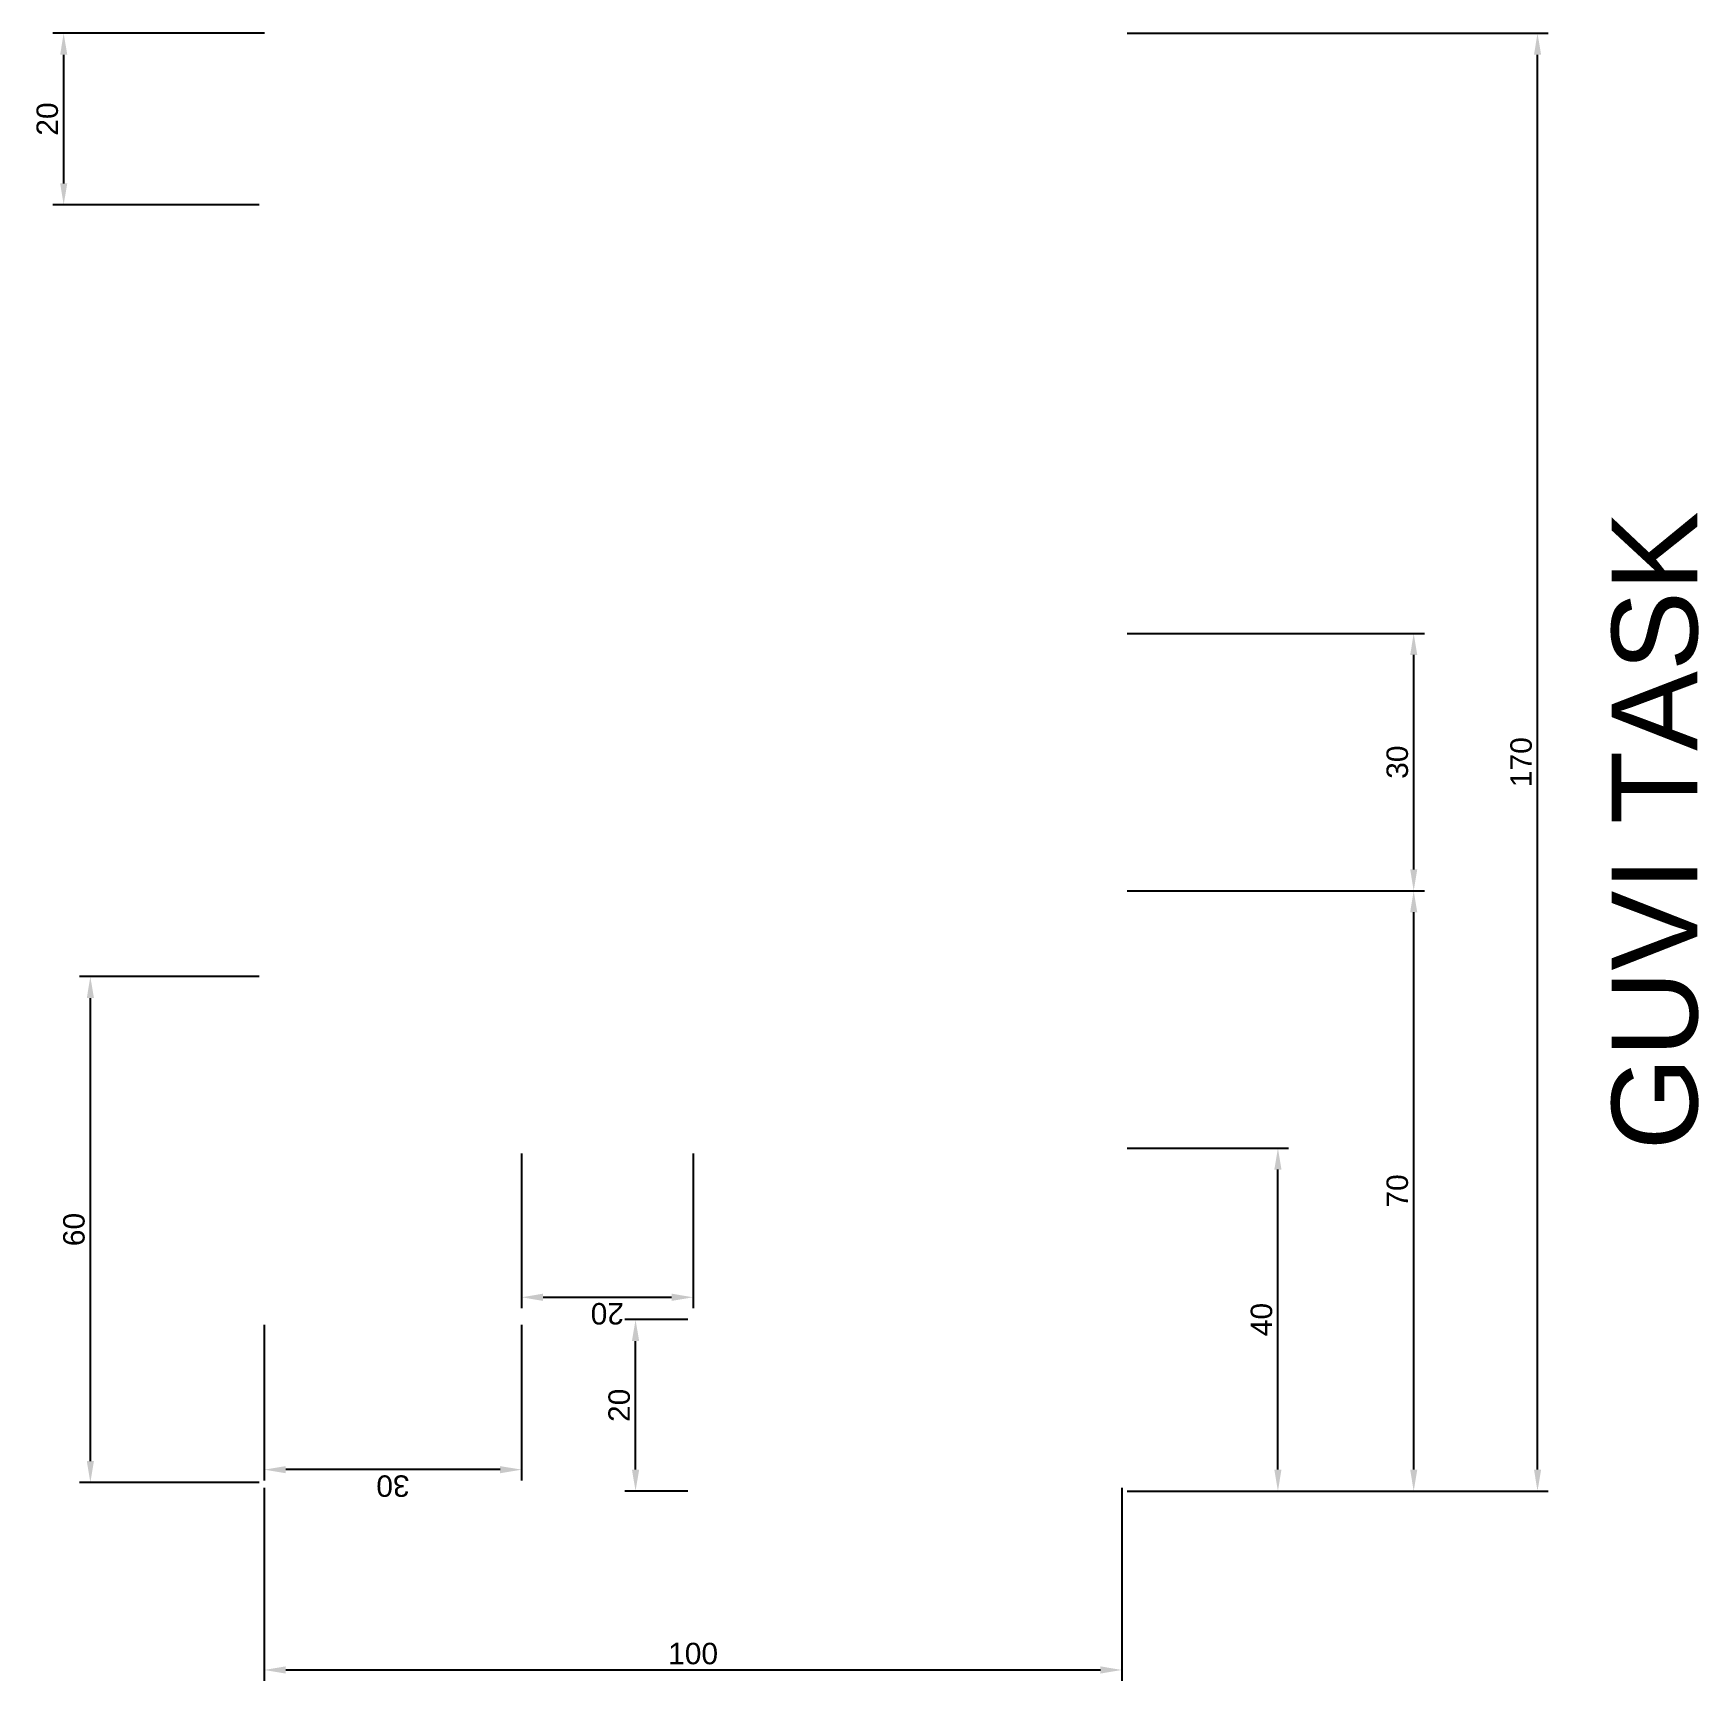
# Model space of a CAD drawing. Header units: millimetres. Extents: x 128 to 323, y 162 to 354.
import ezdxf

# ---------------------------------------------------------------- set-up
doc = ezdxf.new("R2010")
doc.units = ezdxf.units.MM
doc.styles.get("Standard").update_dxf_attribs({"font": 'arial.ttf'})
doc.dimstyles.new('ISO-25', dxfattribs={"dimtxt": 2.5, "dimasz": 2.5, "dimexe": 1.25, "dimexo": 0.625, "dimtad": 1, "dimtxsty": 'Standard', "dimcen": 2.5, "dimadec": 0, "dimazin": 0, "dimtfac": 1, "dimtmove": 0, "dimatfit": 3, "dimfxl": 1, "dimarcsym": 0})

# ---------------------------------------------------------------- blocks, each defined once
blk = doc.blocks.new('*D2')
at = {"color": 0, "lineweight": -2, "transparency": 16777216}
for p, q in [((155.41, 184.11), (155.41, 161.63)), ((255.41, 184.11), (255.41, 161.63)), ((157.91, 162.88), (252.91, 162.88))]:
    blk.add_line(p, q, dxfattribs=at)
at = {"color": 0, "transparency": 16777216}
for points in [[(157.91, 163.3), (157.91, 162.46), (155.41, 162.88)], [(252.91, 163.3), (252.91, 162.46), (255.41, 162.88)]]:
    blk.add_solid(points, dxfattribs=at)
at = {"layer": 'Defpoints', "color": 0, "transparency": 16777216}
for p in [(155.41, 184.74), (255.41, 184.74), (255.41, 162.88)]:
    blk.add_point(p, dxfattribs=at)
at = {"color": 0, "transparency": 16777216, "insert": (205.41, 164.78), "char_height": 2.5, "attachment_point": 5}
blk.add_mtext('100', dxfattribs=at)
blk = doc.blocks.new('*D3')
at = {"color": 0, "lineweight": -2, "transparency": 16777216}
for p, q in [((204.79, 203.74), (197.45, 203.74)), ((198.7, 186.24), (198.7, 201.24)), ((204.79, 183.74), (197.45, 183.74))]:
    blk.add_line(p, q, dxfattribs=at)
at = {"color": 0, "transparency": 16777216}
for points in [[(198.28, 201.24), (199.12, 201.24), (198.7, 203.74)], [(198.28, 186.24), (199.12, 186.24), (198.7, 183.74)]]:
    blk.add_solid(points, dxfattribs=at)
at = {"layer": 'Defpoints', "color": 0, "transparency": 16777216}
for p in [(198.7, 203.74), (205.41, 203.74), (205.41, 183.74)]:
    blk.add_point(p, dxfattribs=at)
at = {"color": 0, "transparency": 16777216, "insert": (196.8, 193.74), "char_height": 2.5, "attachment_point": 5, "rotation": 90}
blk.add_mtext('20', dxfattribs=at)
blk = doc.blocks.new('*D5')
at = {"color": 0, "lineweight": -2, "transparency": 16777216}
for p, q in [((155.41, 203.11), (155.41, 184.99)), ((185.41, 203.11), (185.41, 184.99)), ((182.91, 186.24), (157.91, 186.24))]:
    blk.add_line(p, q, dxfattribs=at)
at = {"color": 0, "transparency": 16777216}
for points in [[(157.91, 185.82), (157.91, 186.65), (155.41, 186.24)], [(182.91, 185.82), (182.91, 186.65), (185.41, 186.24)]]:
    blk.add_solid(points, dxfattribs=at)
at = {"layer": 'Defpoints', "color": 0, "transparency": 16777216}
for p in [(155.41, 203.74), (185.41, 203.74), (155.41, 186.24)]:
    blk.add_point(p, dxfattribs=at)
at = {"color": 0, "transparency": 16777216, "insert": (170.41, 184.34), "char_height": 2.5, "attachment_point": 5, "rotation": 180}
blk.add_mtext('30', dxfattribs=at)
blk = doc.blocks.new('*D7')
at = {"color": 0, "lineweight": -2, "transparency": 16777216}
for p, q in [((154.79, 353.74), (130.76, 353.74)), ((132.01, 351.24), (132.01, 336.24)), ((154.79, 333.74), (130.76, 333.74))]:
    blk.add_line(p, q, dxfattribs=at)
at = {"color": 0, "transparency": 16777216}
for points in [[(131.6, 351.24), (132.43, 351.24), (132.01, 353.74)], [(131.6, 336.24), (132.43, 336.24), (132.01, 333.74)]]:
    blk.add_solid(points, dxfattribs=at)
at = {"layer": 'Defpoints', "color": 0, "transparency": 16777216}
for p in [(155.41, 353.74, -75), (132.01, 333.74), (155.41, 333.74)]:
    blk.add_point(p, dxfattribs=at)
at = {"color": 0, "transparency": 16777216, "insert": (130.11, 343.74), "char_height": 2.5, "attachment_point": 5, "rotation": 90}
blk.add_mtext('20', dxfattribs=at)
blk = doc.blocks.new('*D8')
at = {"color": 0, "lineweight": -2, "transparency": 16777216}
for p, q in [((154.79, 243.74), (133.87, 243.74)), ((135.12, 187.24), (135.12, 241.24)), ((154.79, 184.74), (133.87, 184.74))]:
    blk.add_line(p, q, dxfattribs=at)
at = {"color": 0, "transparency": 16777216}
for points in [[(134.71, 241.24), (135.54, 241.24), (135.12, 243.74)], [(134.71, 187.24), (135.54, 187.24), (135.12, 184.74)]]:
    blk.add_solid(points, dxfattribs=at)
at = {"layer": 'Defpoints', "color": 0, "transparency": 16777216}
for p in [(135.12, 243.74), (155.41, 243.74), (155.41, 184.74, -100)]:
    blk.add_point(p, dxfattribs=at)
at = {"color": 0, "transparency": 16777216, "insert": (133.22, 214.24), "char_height": 2.5, "attachment_point": 5, "rotation": 90}
blk.add_mtext('60', dxfattribs=at)
blk = doc.blocks.new('*D10')
at = {"color": 0, "lineweight": -2, "transparency": 16777216}
for p, q in [((256.04, 253.74), (290.69, 253.74)), ((289.44, 186.24), (289.44, 251.24)), ((256.04, 183.74), (290.69, 183.74))]:
    blk.add_line(p, q, dxfattribs=at)
at = {"color": 0, "transparency": 16777216}
for points in [[(289.03, 251.24), (289.86, 251.24), (289.44, 253.74)], [(289.03, 186.24), (289.86, 186.24), (289.44, 183.74)]]:
    blk.add_solid(points, dxfattribs=at)
at = {"layer": 'Defpoints', "color": 0, "transparency": 16777216}
for p in [(255.41, 253.74), (289.44, 253.74), (255.41, 183.74)]:
    blk.add_point(p, dxfattribs=at)
at = {"color": 0, "transparency": 16777216, "insert": (287.54, 218.74), "char_height": 2.5, "attachment_point": 5, "rotation": 90}
blk.add_mtext('70', dxfattribs=at)
blk = doc.blocks.new('*D11')
at = {"color": 0, "lineweight": -2, "transparency": 16777216}
for p, q in [((256.04, 223.74), (274.86, 223.74)), ((273.61, 186.24), (273.61, 221.24)), ((256.04, 183.74), (274.86, 183.74))]:
    blk.add_line(p, q, dxfattribs=at)
at = {"color": 0, "transparency": 16777216}
for points in [[(273.19, 221.24), (274.02, 221.24), (273.61, 223.74)], [(273.19, 186.24), (274.02, 186.24), (273.61, 183.74)]]:
    blk.add_solid(points, dxfattribs=at)
at = {"layer": 'Defpoints', "color": 0, "transparency": 16777216}
for p in [(255.41, 223.74, 25), (273.61, 223.74), (255.41, 183.74)]:
    blk.add_point(p, dxfattribs=at)
at = {"color": 0, "transparency": 16777216, "insert": (271.7, 203.74), "char_height": 2.5, "attachment_point": 5, "rotation": 90}
blk.add_mtext('40', dxfattribs=at)
blk = doc.blocks.new('*D12')
at = {"color": 0, "lineweight": -2, "transparency": 16777216}
for p, q in [((256.04, 353.74), (305.13, 353.74)), ((303.88, 186.24), (303.88, 351.24)), ((256.04, 183.74), (305.13, 183.74))]:
    blk.add_line(p, q, dxfattribs=at)
at = {"color": 0, "transparency": 16777216}
for points in [[(303.47, 351.24), (304.3, 351.24), (303.88, 353.74)], [(303.47, 186.24), (304.3, 186.24), (303.88, 183.74)]]:
    blk.add_solid(points, dxfattribs=at)
at = {"layer": 'Defpoints', "color": 0, "transparency": 16777216}
for p in [(255.41, 353.74), (303.88, 353.74), (255.41, 183.74)]:
    blk.add_point(p, dxfattribs=at)
at = {"color": 0, "transparency": 16777216, "insert": (301.98, 268.74), "char_height": 2.5, "attachment_point": 5, "rotation": 90}
blk.add_mtext('170', dxfattribs=at)
blk = doc.blocks.new('*D13')
at = {"color": 0, "lineweight": -2, "transparency": 16777216}
for p, q in [((256.04, 283.74), (290.69, 283.74)), ((289.44, 256.24), (289.44, 281.24)), ((256.04, 253.74), (290.69, 253.74))]:
    blk.add_line(p, q, dxfattribs=at)
at = {"color": 0, "transparency": 16777216}
for points in [[(289.03, 281.24), (289.86, 281.24), (289.44, 283.74)], [(289.03, 256.24), (289.86, 256.24), (289.44, 253.74)]]:
    blk.add_solid(points, dxfattribs=at)
at = {"layer": 'Defpoints', "color": 0, "transparency": 16777216}
for p in [(255.41, 283.74), (289.44, 283.74), (255.41, 253.74)]:
    blk.add_point(p, dxfattribs=at)
at = {"color": 0, "transparency": 16777216, "insert": (287.54, 268.74), "char_height": 2.5, "attachment_point": 5, "rotation": 90}
blk.add_mtext('30', dxfattribs=at)
blk = doc.blocks.new('*D15')
at = {"color": 0, "lineweight": -2, "transparency": 16777216}
for p, q in [((185.41, 223.11), (185.41, 205.09)), ((205.41, 223.11), (205.41, 205.09)), ((187.91, 206.34), (202.91, 206.34))]:
    blk.add_line(p, q, dxfattribs=at)
at = {"color": 0, "transparency": 16777216}
for points in [[(187.91, 205.92), (187.91, 206.76), (185.41, 206.34)], [(202.91, 205.92), (202.91, 206.76), (205.41, 206.34)]]:
    blk.add_solid(points, dxfattribs=at)
at = {"layer": 'Defpoints', "color": 0, "transparency": 16777216}
for p in [(185.41, 223.74), (205.41, 223.74), (205.41, 206.34)]:
    blk.add_point(p, dxfattribs=at)
at = {"color": 0, "transparency": 16777216, "insert": (195.41, 204.44), "char_height": 2.5, "attachment_point": 5, "rotation": 180}
blk.add_mtext('20', dxfattribs=at)

msp = doc.modelspace()

# ---------------------------------------------------------------- linework, layer by layer
msp.add_line((155.414, 353.735, 25), (154.789, 353.735, 100))

# ---------------------------------------------------------------- texts
msp.add_text('GUVI TASK', height=10, rotation=90).set_placement((322.534, 223.485))

# ---------------------------------------------------------------- dimensions: what is measured, and where the dimension line sits
for base, p1, p2, angle, picture, middle in [((132.012, 333.735, 100), (155.414, 353.735, 25), (155.414, 333.735, 100), 90, '*D7', (130.11, 343.735, 100)), ((303.882, 353.735), (255.414, 183.735), (255.414, 353.735), 90, '*D12', (301.981, 268.735)), ((289.444, 283.735), (255.414, 253.735), (255.414, 283.735), 90, '*D13', (287.542, 268.735)), ((289.444, 253.735), (255.414, 183.735), (255.414, 253.735), 90, '*D10', (287.543, 218.735)), ((205.414, 206.341, 100), (185.414, 223.735, 100), (205.414, 223.735, 100), 180, '*D15', (195.414, 204.439, 100)), ((273.606, 223.735), (255.414, 183.735), (255.414, 223.735, 25), 90, '*D11', (271.705, 203.735)), ((155.414, 186.238, 100), (185.414, 203.735, 100), (155.414, 203.735, 100), 180, '*D5', (170.414, 184.336, 100)), ((198.7, 203.735, 25), (205.414, 183.735, 25), (205.414, 203.735, 25), 90, '*D3', (196.799, 193.735, 25))]:
    dim = msp.add_linear_dim(base=base, p1=p1, p2=p2, angle=angle, dimstyle='ISO-25')
    dim.commit()
    dim.dimension.update_dxf_attribs({"geometry": picture, "text_midpoint": middle})
dim = msp.add_linear_dim(base=(135.123, 243.735, 100), p1=(155.414, 184.735), p2=(155.414, 243.735, 100), angle=90, text='60', dimstyle='ISO-25')
dim.commit()
dim.dimension.update_dxf_attribs({"geometry": '*D8', "text_midpoint": (135.123, 214.235, 100), "dimtype": 160})
dim = msp.add_linear_dim(base=(255.414, 162.88), p1=(155.414, 184.735), p2=(255.414, 184.735), dimstyle='ISO-25')
dim.commit()
dim.dimension.update_dxf_attribs({"geometry": '*D2', "text_midpoint": (205.414, 164.781)})

doc.saveas('drawing.dxf')
